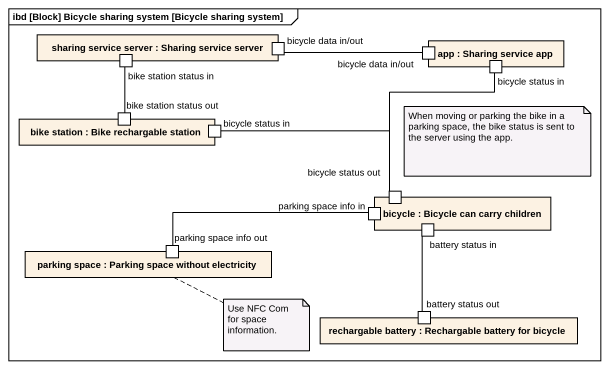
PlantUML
@startuml
mainframe ibd [Block] Bicycle sharing system [Bicycle sharing system]
rectangle "sharing service server : Sharing service server" as sharing_service_server {
  port "bike station status in" as bike_station_status_in
  port "bicycle data in/out" as bicycle_data_in_out
}
rectangle "app : Sharing service app" as app {
  port "bicycle data in/out" as bicycle_data_in_out_2
  port "bicycle status in" as bicycle_status_in
}
rectangle "bike station : Bike rechargable station" as bike_station {
  port "bike station status out" as bike_station_status_out
  port "bicycle status in" as bicycle_status_in_2
}
rectangle "bicycle : Bicycle can carry children" as bicycle {
  port "bicycle status out" as bicycle_status_out
  port "parking space info in" as parking_space_info_in
  port "battery status in" as battery_status_in
}
rectangle "parking space : Parking space without electricity" as parking_space {
  port "parking space info out" as parking_space_info_out
}
rectangle "rechargable battery : Rechargable battery for bicycle" as rechargable_battery {
  port "battery status out" as battery_status_out
}
bicycle_data_in_out -right- bicycle_data_in_out_2
bike_station_status_out -up- bike_station_status_in
bicycle_status_out -up- bicycle_status_in
bicycle_status_out -left- bicycle_status_in_2
parking_space_info_out -right- parking_space_info_in
battery_status_out -up- battery_status_in
note as N1
  When moving or parking the bike in a parking space, the bike status is sent to the server using the app.
end note
note right of parking_space : Use NFC Com for space information.
@enduml
